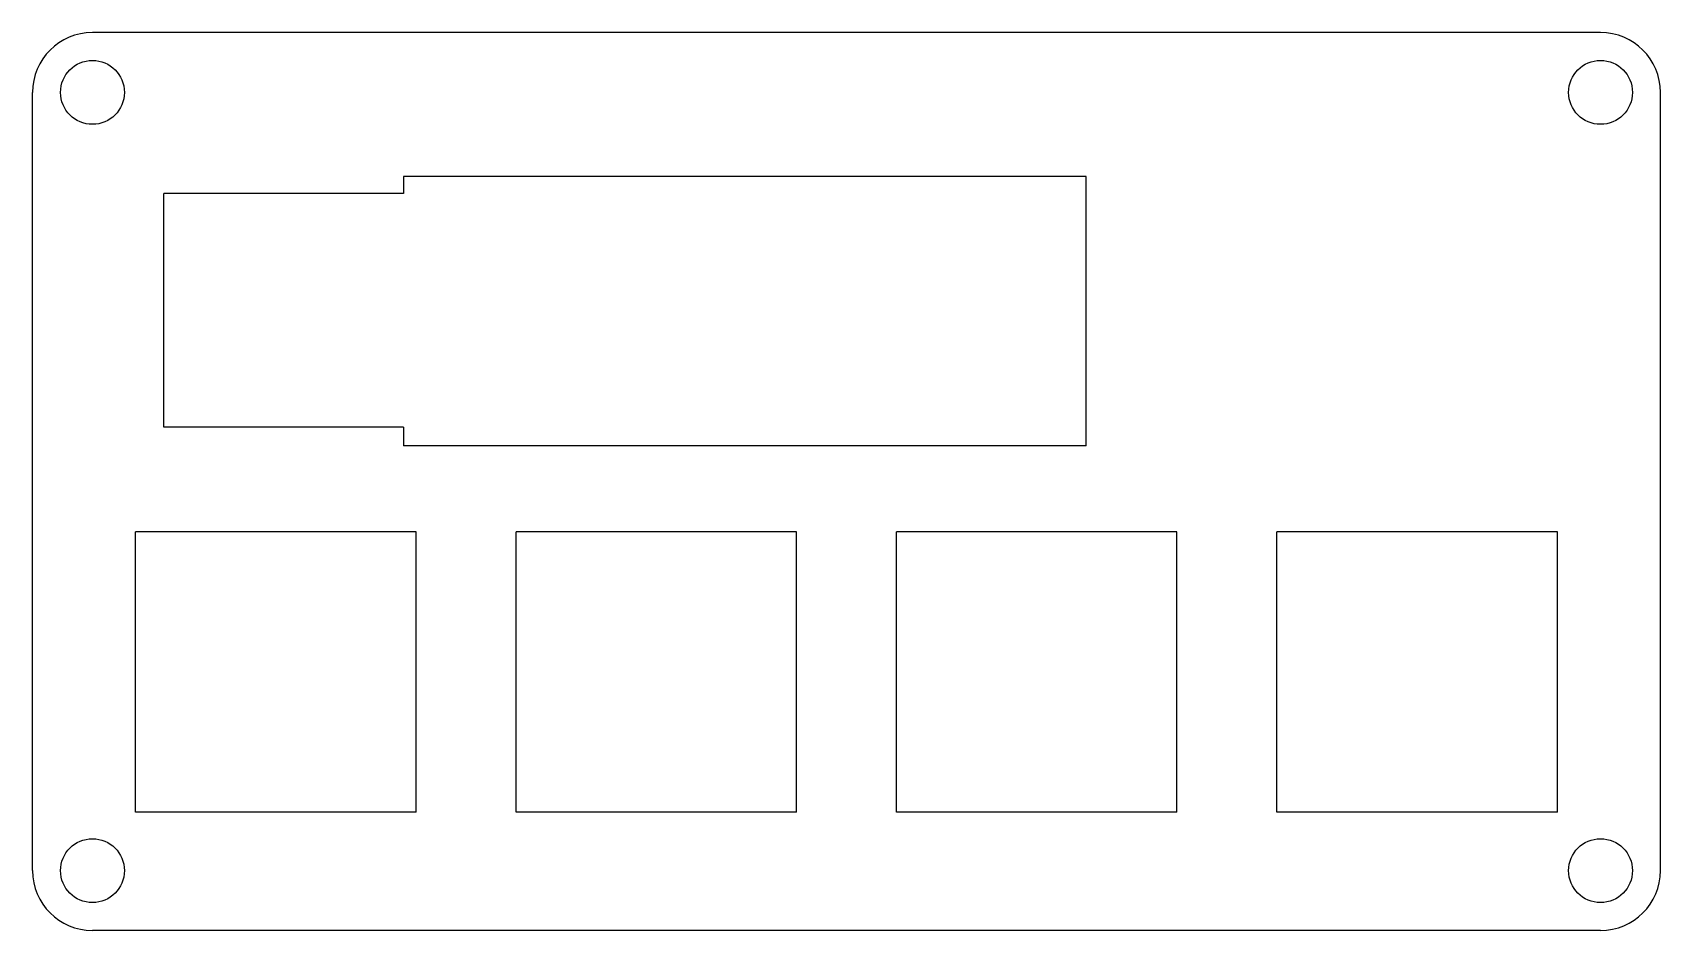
# Model space of a CAD drawing. Extents: x -40.8 to 40.7, y -22.5 to 22.5.
import ezdxf

# ---------------------------------------------------------------- set-up
doc = ezdxf.new("R2010")
doc.units = 0
doc.layers.add('MODELSKETCH_VISIBLE', color=7, linetype='CONTINUOUS')

msp = doc.modelspace()

# ---------------------------------------------------------------- linework, layer by layer
at = {"layer": 'MODELSKETCH_VISIBLE'}
for p, q in [((37.67, 22.546), (-37.85, 22.546)), ((-40.85, -19.454), (-40.85, 19.546)), ((40.67, -19.454), (40.67, 19.546)), ((-22.28, 15.326), (-22.28, 14.476)), ((11.92, 15.326), (-22.28, 15.326)), ((11.92, 1.826), (11.92, 15.326)), ((-22.28, 14.476), (-34.28, 14.476)), ((-34.28, 2.776), (-34.28, 14.476)), ((-22.28, 2.776), (-34.28, 2.776)), ((-22.28, 2.776), (-22.28, 1.826)), ((11.92, 1.826), (-22.28, 1.826)), ((-21.64, -2.479), (-35.69, -2.479)), ((-35.69, -16.529), (-35.69, -2.479)), ((-21.64, -16.529), (-21.64, -2.479)), ((-2.59, -2.479), (-16.64, -2.479)), ((-16.64, -16.529), (-16.64, -2.479)), ((-2.59, -16.529), (-2.59, -2.479)), ((2.41, -16.529), (2.41, -2.479)), ((16.46, -2.479), (2.41, -2.479)), ((16.46, -16.529), (16.46, -2.479)), ((35.51, -2.479), (21.46, -2.479)), ((21.46, -16.529), (21.46, -2.479)), ((35.51, -16.529), (35.51, -2.479)), ((-21.64, -16.529), (-35.69, -16.529)), ((-2.59, -16.529), (-16.64, -16.529)), ((16.46, -16.529), (2.41, -16.529)), ((35.51, -16.529), (21.46, -16.529)), ((37.67, -22.454), (-37.85, -22.454))]:
    msp.add_line(p, q, dxfattribs=at)
for centre in [(-37.85, 19.546), (37.67, 19.546), (-37.85, -19.454), (37.67, -19.454)]:
    msp.add_circle(centre, 1.6, dxfattribs=at)
for centre, start, end in [((-37.85, 19.546), 90, 180), ((37.67, 19.546), 0, 90), ((-37.85, -19.454), 180, 270), ((37.67, -19.454), 270, 0)]:
    msp.add_arc(centre, 3, start, end, dxfattribs=at)

doc.saveas('drawing.dxf')
